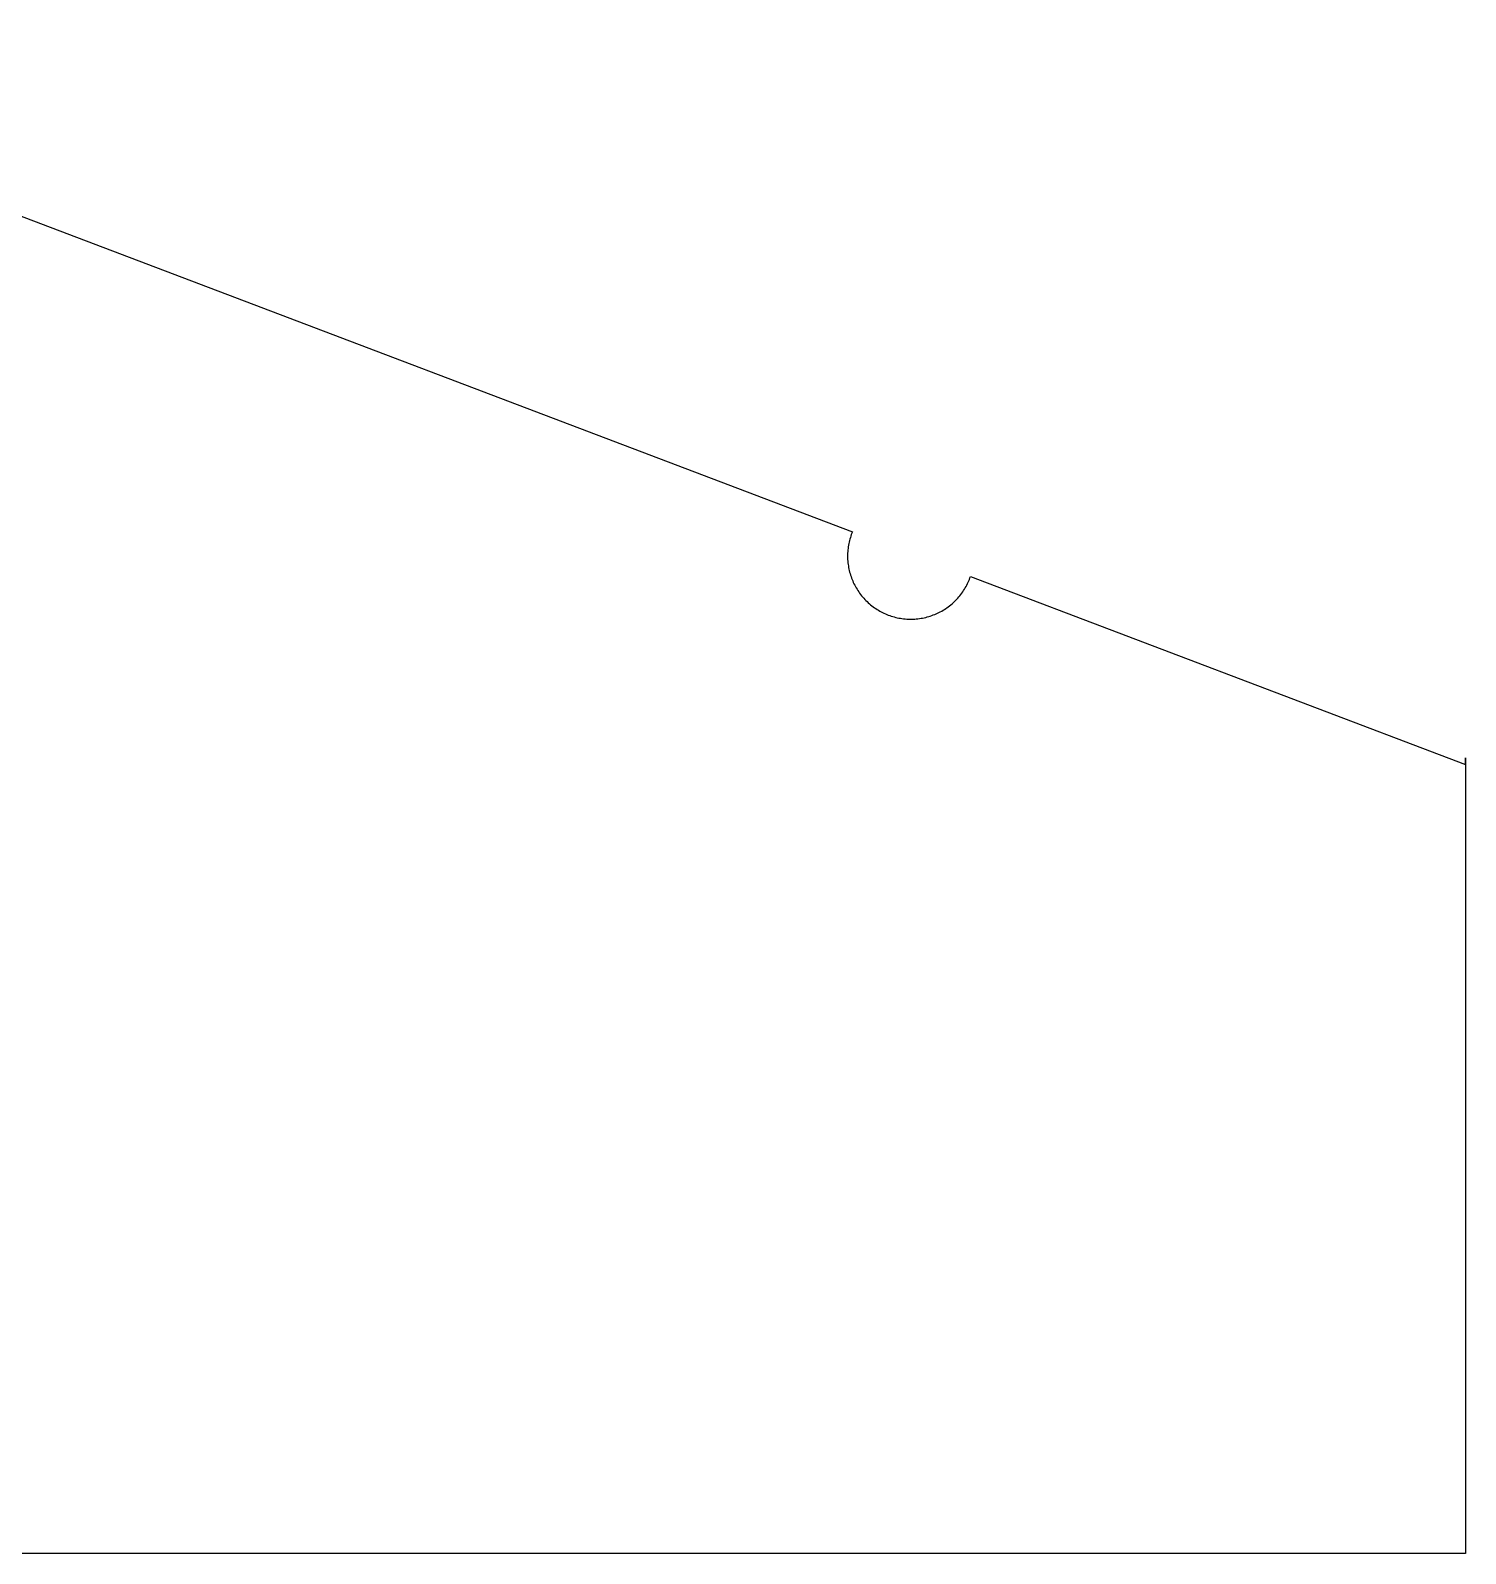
# Model space of a CAD drawing. Extents: x 296 to 1497, y 3 to 304.
# Drawn here: x 1469.66 to 1476.48, y 20.08 to 27.32 of the extents above; entities that cross this region are included whole.
import ezdxf

# ---------------------------------------------------------------- set-up
doc = ezdxf.new("R2010")
doc.units = 0
doc.layers.add('FLAT_PANELS', color=1, linetype='CONTINUOUS')

msp = doc.modelspace()

# ---------------------------------------------------------------- linework, layer by layer
at = {"layer": 'FLAT_PANELS'}
for p, q in [((1467.2963, 27.3185), (1473.5707, 24.9367)), ((1473.5586, 24.9018), (1473.5566, 24.8945)), ((1473.5607, 24.9089), (1473.5586, 24.9018)), ((1473.5629, 24.916), (1473.5607, 24.9089)), ((1473.5654, 24.923), (1473.5629, 24.916)), ((1473.568, 24.9299), (1473.5654, 24.923)), ((1473.5707, 24.9367), (1473.568, 24.9299)), ((1473.5478, 24.8347), (1473.5475, 24.8271)), ((1473.5475, 24.8271), (1473.5475, 24.8195)), ((1473.5482, 24.8423), (1473.5478, 24.8347)), ((1473.5489, 24.8499), (1473.5482, 24.8423)), ((1473.5497, 24.8574), (1473.5489, 24.8499)), ((1473.5507, 24.865), (1473.5497, 24.8574)), ((1473.5519, 24.8724), (1473.5507, 24.865)), ((1473.5533, 24.8799), (1473.5519, 24.8724)), ((1473.5549, 24.8872), (1473.5533, 24.8799)), ((1473.5566, 24.8945), (1473.5549, 24.8872)), ((1473.5475, 24.8195), (1473.5476, 24.8119)), ((1473.5476, 24.8119), (1473.5479, 24.8043)), ((1473.5479, 24.8043), (1473.5485, 24.7967)), ((1473.5485, 24.7967), (1473.5492, 24.7891)), ((1473.5492, 24.7891), (1473.5501, 24.7815)), ((1473.5501, 24.7815), (1473.5512, 24.774)), ((1473.5512, 24.774), (1473.5525, 24.7666)), ((1473.5525, 24.7666), (1473.5539, 24.7592)), ((1473.5539, 24.7592), (1473.5556, 24.7518)), ((1473.5556, 24.7518), (1473.5574, 24.7445)), ((1473.5574, 24.7445), (1473.5594, 24.7373)), ((1473.5594, 24.7373), (1473.5616, 24.7302)), ((1473.5616, 24.7302), (1473.5639, 24.7231)), ((1473.5639, 24.7231), (1473.5664, 24.7161)), ((1473.5664, 24.7161), (1473.569, 24.7093)), ((1473.569, 24.7093), (1473.5719, 24.7025)), ((1473.5719, 24.7025), (1473.5748, 24.6958)), ((1473.5748, 24.6958), (1473.578, 24.6891)), ((1473.578, 24.6891), (1473.5813, 24.6825)), ((1473.5813, 24.6825), (1473.5848, 24.676)), ((1474.1103, 24.6764), (1474.1139, 24.683)), ((1474.1139, 24.683), (1474.1172, 24.6897)), ((1474.1172, 24.6897), (1474.1204, 24.6964)), ((1474.1204, 24.6964), (1474.1234, 24.7032)), ((1474.1234, 24.7032), (1474.1262, 24.7101)), ((1474.1262, 24.7101), (1474.1289, 24.717)), ((1474.1289, 24.717), (1474.1313, 24.7239)), ((1474.1313, 24.7239), (1476.484, 23.8308)), ((1473.5848, 24.676), (1473.5885, 24.6695)), ((1473.5885, 24.6695), (1473.5924, 24.6631)), ((1473.5924, 24.6631), (1473.5964, 24.6567)), ((1473.5964, 24.6567), (1473.6006, 24.6505)), ((1473.6006, 24.6505), (1473.605, 24.6443)), ((1473.605, 24.6443), (1473.6095, 24.6383)), ((1473.6095, 24.6383), (1473.6142, 24.6323)), ((1473.6142, 24.6323), (1473.6191, 24.6265)), ((1473.6191, 24.6265), (1473.6241, 24.6207)), ((1473.6241, 24.6207), (1473.6292, 24.6151)), ((1473.6292, 24.6151), (1473.6345, 24.6097)), ((1473.6345, 24.6097), (1473.64, 24.6043)), ((1474.055, 24.6044), (1474.0605, 24.6097)), ((1474.0605, 24.6097), (1474.0658, 24.6152)), ((1474.0658, 24.6152), (1474.0709, 24.6208)), ((1474.0709, 24.6208), (1474.0759, 24.6265)), ((1474.0759, 24.6265), (1474.0808, 24.6324)), ((1474.0808, 24.6324), (1474.0855, 24.6384)), ((1474.0855, 24.6384), (1474.0901, 24.6445)), ((1474.0901, 24.6445), (1474.0945, 24.6507)), ((1474.0945, 24.6507), (1474.0987, 24.657)), ((1474.0987, 24.657), (1474.1027, 24.6633)), ((1474.1027, 24.6633), (1474.1066, 24.6698)), ((1474.1066, 24.6698), (1474.1103, 24.6764)), ((1473.64, 24.6043), (1473.6455, 24.5991)), ((1473.6455, 24.5991), (1473.6512, 24.5941)), ((1473.6512, 24.5941), (1473.6571, 24.5891)), ((1473.6571, 24.5891), (1473.663, 24.5844)), ((1473.663, 24.5844), (1473.6691, 24.5798)), ((1473.6691, 24.5798), (1473.6752, 24.5754)), ((1473.6752, 24.5754), (1473.6815, 24.5711)), ((1473.6815, 24.5711), (1473.6878, 24.567)), ((1473.6878, 24.567), (1473.6942, 24.5631)), ((1473.6942, 24.5631), (1473.7007, 24.5593)), ((1473.7007, 24.5593), (1473.7073, 24.5557)), ((1473.7073, 24.5557), (1473.7139, 24.5523)), ((1473.7139, 24.5523), (1473.7206, 24.5491)), ((1473.7206, 24.5491), (1473.7274, 24.5461)), ((1473.7274, 24.5461), (1473.7342, 24.5432)), ((1473.7342, 24.5432), (1473.741, 24.5405)), ((1473.741, 24.5405), (1473.7479, 24.538)), ((1473.7479, 24.538), (1473.7549, 24.5356)), ((1473.9407, 24.5358), (1473.9477, 24.5382)), ((1473.9477, 24.5382), (1473.9547, 24.5408)), ((1473.9547, 24.5408), (1473.9616, 24.5435)), ((1473.9616, 24.5435), (1473.9684, 24.5464)), ((1473.9684, 24.5464), (1473.975, 24.5494)), ((1473.975, 24.5494), (1473.9817, 24.5526)), ((1473.9817, 24.5526), (1473.9882, 24.556)), ((1473.9882, 24.556), (1473.9947, 24.5596)), ((1473.9947, 24.5596), (1474.0011, 24.5633)), ((1474.0011, 24.5633), (1474.0075, 24.5672)), ((1474.0075, 24.5672), (1474.0138, 24.5713)), ((1474.0138, 24.5713), (1474.02, 24.5755)), ((1474.02, 24.5755), (1474.0261, 24.5799)), ((1474.0261, 24.5799), (1474.0321, 24.5845)), ((1474.0321, 24.5845), (1474.038, 24.5892)), ((1474.038, 24.5892), (1474.0438, 24.5941)), ((1474.0438, 24.5941), (1474.0495, 24.5992)), ((1474.0495, 24.5992), (1474.055, 24.6044)), ((1473.7549, 24.5356), (1473.762, 24.5334)), ((1473.762, 24.5334), (1473.7691, 24.5314)), ((1473.7691, 24.5314), (1473.7763, 24.5295)), ((1473.7763, 24.5295), (1473.7836, 24.5278)), ((1473.7836, 24.5278), (1473.791, 24.5263)), ((1473.791, 24.5263), (1473.7984, 24.525)), ((1473.7984, 24.525), (1473.8059, 24.5239)), ((1473.8059, 24.5239), (1473.8134, 24.5229)), ((1473.8134, 24.5229), (1473.8209, 24.5221)), ((1473.8209, 24.5221), (1473.8285, 24.5216)), ((1473.8285, 24.5216), (1473.8361, 24.5212)), ((1473.8361, 24.5212), (1473.8437, 24.521)), ((1473.8437, 24.521), (1473.8513, 24.521)), ((1473.8513, 24.521), (1473.8589, 24.5212)), ((1473.8589, 24.5212), (1473.8666, 24.5216)), ((1473.8666, 24.5216), (1473.8741, 24.5222)), ((1473.8741, 24.5222), (1473.8817, 24.5229)), ((1473.8817, 24.5229), (1473.8893, 24.5239)), ((1473.8893, 24.5239), (1473.8968, 24.525)), ((1473.8968, 24.525), (1473.9042, 24.5264)), ((1473.9042, 24.5264), (1473.9117, 24.5279)), ((1473.9117, 24.5279), (1473.919, 24.5296)), ((1473.919, 24.5296), (1473.9263, 24.5315)), ((1473.9263, 24.5315), (1473.9335, 24.5336)), ((1473.9335, 24.5336), (1473.9407, 24.5358)), ((1476.484, 23.8619), (1476.484, 23.862)), ((1476.484, 23.862), (1476.484, 20.0808)), ((1476.484, 23.8601), (1476.484, 23.8619)), ((1476.484, 23.8308), (1476.484, 23.8601)), ((1476.484, 20.0808), (1451.084, 20.0808))]:
    msp.add_line(p, q, dxfattribs=at)

doc.saveas('drawing.dxf')
